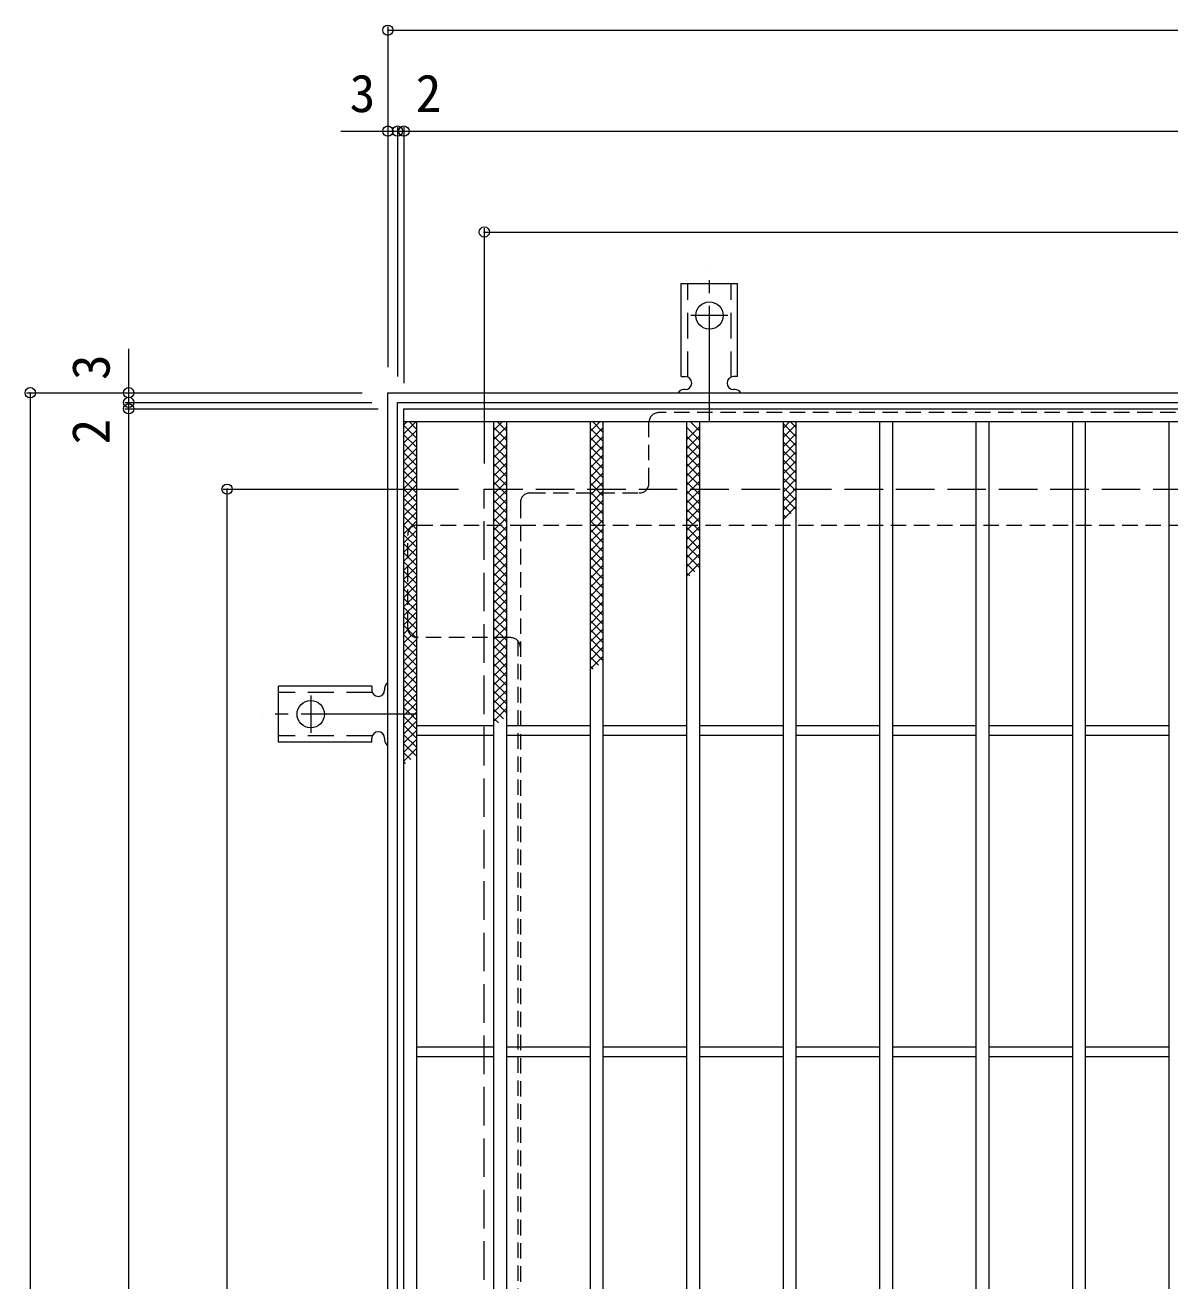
# Model space of a CAD drawing. Units: millimetres at full size, sheet at 1:4; details may follow other scales. Extents: x -925 to 1101, y -781 to 775.
# Drawn here: x -912.5 to -556.5, y 371.8 to 762.5 of the extents above; entities that cross this region are included whole.
import ezdxf
from ezdxf.enums import TextEntityAlignment as Align

# ---------------------------------------------------------------- set-up
doc = ezdxf.new("R2010")
doc.units = ezdxf.units.MM
doc.header["$LTSCALE"] = 4
doc.header["$PDMODE"] = 32
doc.header["$PDSIZE"] = 3.2
for name, pattern in [('CHAIN2', [12, 9, -1, 1, -1]), ('DASHED1', [1.8, 1.2, -0.6]), ('DASHED2', [3, 2, -1]), ('DASHED3', [4, 3, -1])]:
    doc.linetypes.add(name, pattern=pattern)
for name, color, linetype, lineweight in [('A-1_躯体', 3, 'Continuous', 9), ('A-2_仕上', 3, 'Continuous', 9), ('A-4_その他', 7, 'Continuous', 9), ('A-7_ハッチ', 2, 'Continuous', 9), ('A-9_ｸｳﾁｮｳｷ', 6, 'Continuous', 9), ('A-A_ﾊｯﾁ-ﾜｸ', 3, 'Continuous', 9)]:
    doc.layers.add(name, color=color, linetype=linetype, lineweight=lineweight)
doc.styles.add('ＭＳ ゴシック', font='')
doc.styles.get('ＭＳ ゴシック').set_extended_font_data('MS Gothic')

msp = doc.modelspace()

# ---------------------------------------------------------------- linework, layer by layer
at = {"layer": 'A-1_躯体', "color": 2}
for p, q in [((-799.713, 38.162), (-799.713, 648.162)), ((-799.713, 648.162), (-189.713, 648.162)), ((-796.713, 41.162), (-796.713, 645.162)), ((-796.713, 645.162), (-192.713, 645.162))]:
    msp.add_line(p, q, dxfattribs=at)
at = {"layer": 'A-1_躯体', "color": 2, "linetype": 'DASHED3'}
for p, q in [((-769.713, 68.162), (-769.713, 618.161)), ((-769.713, 618.161), (-219.713, 618.161))]:
    msp.add_line(p, q, dxfattribs=at)
at = {"layer": 'A-2_仕上'}
for p, q in [((-794.713, 43.162), (-794.713, 643.162)), ((-794.713, 643.162), (-194.713, 643.162)), ((-794.713, 639.162), (-194.713, 639.162)), ((-790.712, 47.162), (-790.712, 639.162)), ((-766.713, 47.162), (-766.713, 639.162)), ((-762.713, 47.162), (-762.713, 639.162)), ((-736.713, 47.162), (-736.713, 639.162)), ((-732.713, 47.162), (-732.713, 639.162)), ((-706.713, 47.162), (-706.713, 639.162)), ((-702.713, 47.162), (-702.713, 639.162)), ((-676.713, 47.162), (-676.713, 639.162)), ((-672.713, 47.162), (-672.713, 639.162)), ((-646.713, 47.162), (-646.713, 639.162)), ((-642.713, 47.162), (-642.713, 639.162)), ((-616.713, 47.162), (-616.713, 639.162)), ((-612.713, 47.162), (-612.713, 639.162)), ((-586.713, 47.162), (-586.713, 639.162)), ((-582.713, 47.162), (-582.713, 639.162)), ((-556.713, 47.162), (-556.713, 639.162)), ((-790.712, 544.662), (-766.713, 544.662)), ((-762.713, 544.662), (-736.713, 544.662)), ((-732.713, 544.662), (-706.713, 544.662)), ((-702.713, 544.662), (-676.713, 544.662)), ((-672.713, 544.662), (-646.713, 544.662)), ((-642.713, 544.662), (-616.713, 544.662)), ((-612.713, 544.662), (-586.713, 544.662)), ((-582.713, 544.662), (-556.713, 544.662)), ((-790.712, 541.662), (-766.713, 541.662)), ((-762.713, 541.662), (-736.713, 541.662)), ((-732.713, 541.662), (-706.713, 541.662)), ((-702.713, 541.662), (-676.713, 541.662)), ((-672.713, 541.662), (-646.713, 541.662)), ((-642.713, 541.662), (-616.713, 541.662)), ((-612.713, 541.662), (-586.713, 541.662)), ((-582.713, 541.662), (-556.713, 541.662)), ((-790.712, 444.662), (-766.713, 444.662)), ((-790.712, 441.662), (-766.713, 441.662)), ((-762.713, 444.662), (-736.713, 444.662)), ((-762.713, 441.662), (-736.713, 441.662)), ((-732.713, 444.662), (-706.713, 444.662)), ((-732.713, 441.662), (-706.713, 441.662)), ((-702.713, 444.662), (-676.713, 444.662)), ((-702.713, 441.662), (-676.713, 441.662)), ((-672.713, 444.662), (-646.713, 444.662)), ((-672.713, 441.662), (-646.713, 441.662)), ((-642.713, 444.662), (-616.713, 444.662)), ((-642.713, 441.662), (-616.713, 441.662)), ((-612.713, 444.662), (-586.713, 444.662)), ((-612.713, 441.662), (-586.713, 441.662)), ((-582.713, 444.662), (-556.713, 444.662)), ((-582.713, 441.662), (-556.713, 441.662))]:
    msp.add_line(p, q, dxfattribs=at)
at = {"layer": 'A-4_その他'}
for p, q in [((-799.713, 762.139), (-799.713, 656.162)), ((-799.713, 760.939), (-189.713, 760.939)), ((-796.713, 730.751), (-796.713, 653.162)), ((-794.713, 730.751), (-794.713, 651.162)), ((-814.294, 729.551), (-796.713, 729.551)), ((-796.713, 729.551), (-794.713, 729.551)), ((-794.713, 729.551), (-194.713, 729.551)), ((-769.713, 699.362), (-769.713, 626.161)), ((-769.713, 698.162), (-219.713, 698.162)), ((-880.318, 645.162), (-880.318, 661.798)), ((-912.123, 648.162), (-807.713, 648.162)), ((-910.923, 648.162), (-910.923, 38.162)), ((-881.518, 645.162), (-804.713, 645.162)), ((-880.318, 643.162), (-880.318, 645.162)), ((-881.518, 643.162), (-802.713, 643.162)), ((-880.318, 43.162), (-880.318, 643.162)), ((-850.913, 618.161), (-777.713, 618.161)), ((-849.713, 68.162), (-849.713, 618.161))]:
    msp.add_line(p, q, dxfattribs=at)
for p in [(-799.713, 760.939), (-799.713, 729.551), (-796.713, 729.551), (-794.713, 729.551), (-769.713, 698.162), (-910.923, 648.162), (-880.318, 648.162), (-880.318, 645.162), (-880.318, 643.162), (-849.713, 618.161)]:
    msp.add_point(p, dxfattribs=at)
at = {"layer": 'A-7_ハッチ', "linetype": 'DASHED1'}
for p, q in [((-273.914, 641.966), (-715.512, 641.966)), ((-718.512, 619.966), (-718.512, 638.966)), ((-758.513, 613.966), (-758.513, 72.359)), ((-755.513, 616.966), (-721.512, 616.966)), ((-790.516, 606.966), (-758.513, 606.966)), ((-758.513, 606.966), (-230.913, 606.966)), ((-793.516, 574.965), (-793.516, 603.966)), ((-761.513, 571.965), (-790.516, 571.965)), ((-759.313, 571.004), (-759.313, 361.623))]:
    msp.add_line(p, q, dxfattribs=at)
for centre, start, end in [((-715.512, 638.966), 90, 180), ((-721.512, 619.966), 270, 0), ((-755.513, 613.966), 90, 180), ((-790.516, 603.966), 90, 180), ((-790.516, 574.965), 180, 270), ((-761.513, 568.965), 0, 90)]:
    msp.add_arc(centre, 3, start, end, dxfattribs=at)
at = {"layer": 'A-9_ｸｳﾁｮｳｷ'}
for p, q in [((-794.713, 638.2), (-793.751, 639.162)), ((-794.713, 635.372), (-790.922, 639.162)), ((-794.713, 637.923), (-790.713, 633.923)), ((-793.123, 639.162), (-790.713, 636.752)), ((-766.713, 636.486), (-764.037, 639.162)), ((-766.713, 633.658), (-762.713, 637.658)), ((-766.713, 637.322), (-762.713, 633.322)), ((-765.726, 639.162), (-762.713, 636.15)), ((-736.713, 638.99), (-736.542, 639.162)), ((-736.713, 636.162), (-733.713, 639.162)), ((-736.713, 633.334), (-732.713, 637.334)), ((-736.713, 636.998), (-732.713, 632.998)), ((-736.049, 639.162), (-732.713, 635.826)), ((-733.221, 639.162), (-732.713, 638.655)), ((-706.713, 633.658), (-702.713, 637.658)), ((-706.713, 637.322), (-702.713, 633.322)), ((-705.726, 639.162), (-702.713, 636.15)), ((-702.897, 639.162), (-702.713, 638.979)), ((-676.713, 637.129), (-674.68, 639.162)), ((-676.713, 638.475), (-672.713, 634.475)), ((-676.713, 634.301), (-672.713, 638.301)), ((-674.572, 639.162), (-672.713, 637.303)), ((-794.713, 632.544), (-790.713, 636.544)), ((-794.713, 635.095), (-790.713, 631.094)), ((-794.713, 629.715), (-790.713, 633.715)), ((-766.713, 630.83), (-762.713, 634.829)), ((-766.713, 634.493), (-762.713, 630.494)), ((-736.713, 630.505), (-732.713, 634.505)), ((-736.713, 634.169), (-732.713, 630.169)), ((-706.713, 630.83), (-702.713, 634.829)), ((-706.713, 634.493), (-702.713, 630.494)), ((-676.713, 635.646), (-672.713, 631.647)), ((-676.713, 631.472), (-672.713, 635.472)), ((-794.713, 632.267), (-790.713, 628.266)), ((-794.713, 626.887), (-790.713, 630.886)), ((-794.713, 629.438), (-790.713, 625.438)), ((-766.713, 628.001), (-762.713, 632.001)), ((-766.713, 631.665), (-762.713, 627.665)), ((-766.713, 625.172), (-762.713, 629.173)), ((-736.713, 627.676), (-732.713, 631.677)), ((-736.713, 631.341), (-732.713, 627.341)), ((-706.713, 628.001), (-702.713, 632.001)), ((-706.713, 631.665), (-702.713, 627.665)), ((-706.713, 625.172), (-702.713, 629.173)), ((-676.713, 632.817), (-672.713, 628.819)), ((-676.713, 628.644), (-672.713, 632.644)), ((-676.713, 629.99), (-672.713, 625.989)), ((-676.713, 625.816), (-672.713, 629.815)), ((-794.713, 624.058), (-790.713, 628.058)), ((-794.713, 626.609), (-790.713, 622.61)), ((-794.713, 621.23), (-790.713, 625.23)), ((-766.713, 628.837), (-762.713, 624.837)), ((-766.713, 622.344), (-762.713, 626.344)), ((-766.713, 626.008), (-762.713, 622.008)), ((-736.713, 624.848), (-732.713, 628.849)), ((-736.713, 628.512), (-732.713, 624.512)), ((-736.713, 622.02), (-732.713, 626.02)), ((-736.713, 625.684), (-732.713, 621.684)), ((-706.713, 628.837), (-702.713, 624.837)), ((-706.713, 622.344), (-702.713, 626.344)), ((-706.713, 626.008), (-702.713, 622.008)), ((-676.713, 627.161), (-672.713, 623.161)), ((-676.713, 622.987), (-672.713, 626.987)), ((-794.713, 623.781), (-790.713, 619.781)), ((-794.713, 618.401), (-790.713, 622.401)), ((-766.713, 619.516), (-762.713, 623.516)), ((-766.713, 623.18), (-762.713, 619.18)), ((-736.713, 619.192), (-732.713, 623.191)), ((-736.713, 622.856), (-732.713, 618.856)), ((-706.713, 619.516), (-702.713, 623.516)), ((-706.713, 623.18), (-702.713, 619.18)), ((-676.713, 624.333), (-672.713, 620.333)), ((-676.713, 620.158), (-672.713, 624.159)), ((-676.713, 621.504), (-672.713, 617.504)), ((-676.713, 617.33), (-672.713, 621.331)), ((-794.713, 620.953), (-790.713, 616.953)), ((-794.713, 615.573), (-790.713, 619.573)), ((-794.713, 618.124), (-790.713, 614.125)), ((-766.713, 616.687), (-762.713, 620.687)), ((-766.713, 620.352), (-762.713, 616.352)), ((-766.713, 613.859), (-762.713, 617.859)), ((-766.713, 617.523), (-762.713, 613.523)), ((-736.713, 616.363), (-732.713, 620.363)), ((-736.713, 620.027), (-732.713, 616.027)), ((-736.713, 613.535), (-732.713, 617.535)), ((-706.713, 616.687), (-702.713, 620.687)), ((-706.713, 620.352), (-702.713, 616.352)), ((-706.713, 613.859), (-702.713, 617.859)), ((-706.713, 617.523), (-702.713, 613.523)), ((-676.713, 618.676), (-672.713, 614.675)), ((-676.713, 614.502), (-672.713, 618.501)), ((-794.713, 612.744), (-790.713, 616.745)), ((-794.713, 615.296), (-790.713, 611.296)), ((-794.713, 609.916), (-790.713, 613.916)), ((-766.713, 611.031), (-762.713, 615.03)), ((-766.713, 614.695), (-762.713, 610.695)), ((-736.713, 617.199), (-732.713, 613.199)), ((-736.713, 610.706), (-732.713, 614.706)), ((-736.713, 614.37), (-732.713, 610.371)), ((-706.713, 611.031), (-702.713, 615.03)), ((-706.713, 614.695), (-702.713, 610.695)), ((-676.713, 615.847), (-672.713, 611.847)), ((-676.713, 611.673), (-672.713, 615.673)), ((-794.713, 612.468), (-790.713, 608.467)), ((-794.713, 607.088), (-790.713, 611.087)), ((-794.713, 609.639), (-790.713, 605.639)), ((-766.713, 608.202), (-762.713, 612.202)), ((-766.713, 611.866), (-762.713, 607.866)), ((-736.713, 607.877), (-732.713, 611.878)), ((-736.713, 611.542), (-732.713, 607.542)), ((-706.713, 608.202), (-702.713, 612.202)), ((-706.713, 611.866), (-702.713, 607.866)), ((-676.713, 613.019), (-674.257, 610.563)), ((-676.713, 608.845), (-672.713, 612.845)), ((-676.713, 610.19), (-675.845, 609.322)), ((-794.713, 604.259), (-790.713, 608.259)), ((-794.713, 606.811), (-790.713, 602.811)), ((-766.713, 605.374), (-762.713, 609.374)), ((-766.713, 609.038), (-762.713, 605.038)), ((-766.713, 602.545), (-762.713, 606.545)), ((-766.713, 606.209), (-762.713, 602.21)), ((-736.713, 604.658), (-732.713, 608.658)), ((-736.713, 608.322), (-732.713, 604.322)), ((-736.713, 601.829), (-732.713, 605.829)), ((-706.713, 605.374), (-702.713, 609.374)), ((-706.713, 609.038), (-702.713, 605.038)), ((-706.713, 602.545), (-702.713, 606.545)), ((-706.713, 606.209), (-702.713, 602.21)), ((-794.713, 601.431), (-790.713, 605.431)), ((-794.713, 603.982), (-790.713, 599.982)), ((-794.713, 598.603), (-790.713, 602.602)), ((-766.713, 599.717), (-762.713, 603.717)), ((-766.713, 603.381), (-762.713, 599.381)), ((-736.713, 605.493), (-732.713, 601.494)), ((-736.713, 599.001), (-732.713, 603.001)), ((-736.713, 602.665), (-732.713, 598.665)), ((-706.713, 599.717), (-702.713, 603.717)), ((-706.713, 603.381), (-702.713, 599.381)), ((-794.713, 601.154), (-790.713, 597.154)), ((-794.713, 595.774), (-790.713, 599.774)), ((-794.713, 598.325), (-790.713, 594.326)), ((-766.713, 596.888), (-762.713, 600.889)), ((-766.713, 600.553), (-762.713, 596.553)), ((-766.713, 594.06), (-762.713, 598.06)), ((-736.713, 596.172), (-732.713, 600.173)), ((-736.713, 599.837), (-732.713, 595.836)), ((-706.713, 596.888), (-702.713, 600.889)), ((-706.713, 600.553), (-702.713, 596.553)), ((-706.713, 594.06), (-702.713, 598.06)), ((-794.713, 592.945), (-790.713, 596.946)), ((-794.713, 595.497), (-790.713, 591.497)), ((-794.713, 590.117), (-790.713, 594.117)), ((-766.713, 597.724), (-762.713, 593.724)), ((-766.713, 591.232), (-762.713, 595.232)), ((-766.713, 594.896), (-762.713, 590.896)), ((-736.713, 593.344), (-732.713, 597.344)), ((-736.713, 597.008), (-732.713, 593.008)), ((-736.713, 590.515), (-732.713, 594.515)), ((-736.713, 594.179), (-732.713, 590.179)), ((-706.713, 597.724), (-702.713, 593.724)), ((-706.713, 591.232), (-702.713, 595.232)), ((-706.713, 594.896), (-704.25, 592.432)), ((-794.713, 592.669), (-790.713, 588.668)), ((-794.713, 587.289), (-790.713, 591.288)), ((-766.713, 588.403), (-762.713, 592.403)), ((-766.713, 592.067), (-762.713, 588.067)), ((-736.713, 587.687), (-732.713, 591.687)), ((-736.713, 591.351), (-732.713, 587.351)), ((-706.713, 592.067), (-705.838, 591.192)), ((-794.713, 589.84), (-790.713, 585.84)), ((-794.713, 584.46), (-790.713, 588.46)), ((-794.713, 587.011), (-790.713, 583.012)), ((-766.713, 585.575), (-762.713, 589.575)), ((-766.713, 589.239), (-762.713, 585.239)), ((-766.713, 582.746), (-762.713, 586.746)), ((-766.713, 586.41), (-762.713, 582.41)), ((-736.713, 584.859), (-732.713, 588.859)), ((-736.713, 588.523), (-732.713, 584.523)), ((-794.713, 581.632), (-790.713, 585.632)), ((-794.713, 584.183), (-790.713, 580.183)), ((-794.713, 578.803), (-790.713, 582.803)), ((-766.713, 579.918), (-762.713, 583.918)), ((-766.713, 583.582), (-762.713, 579.582)), ((-736.713, 582.03), (-732.713, 586.03)), ((-736.713, 585.695), (-732.713, 581.695)), ((-736.713, 579.202), (-732.713, 583.202)), ((-736.713, 582.866), (-732.713, 578.866)), ((-794.713, 581.355), (-790.713, 577.355)), ((-794.713, 575.975), (-790.713, 579.975)), ((-794.713, 578.526), (-790.713, 574.527)), ((-766.713, 577.089), (-762.713, 581.09)), ((-766.713, 580.754), (-762.713, 576.753)), ((-766.713, 574.261), (-762.713, 578.261)), ((-736.713, 576.373), (-732.713, 580.374)), ((-736.713, 580.038), (-732.713, 576.037)), ((-794.713, 573.146), (-790.713, 577.147)), ((-794.713, 575.698), (-790.713, 571.698)), ((-766.713, 577.925), (-762.713, 573.925)), ((-766.713, 571.433), (-762.713, 575.432)), ((-766.713, 575.096), (-762.713, 571.097)), ((-736.713, 573.545), (-732.713, 577.545)), ((-736.713, 577.209), (-732.713, 573.209)), ((-736.713, 570.717), (-732.713, 574.716)), ((-736.713, 574.38), (-732.713, 570.381)), ((-794.713, 570.318), (-790.713, 574.318)), ((-794.713, 572.87), (-790.713, 568.869)), ((-794.713, 567.49), (-790.713, 571.489)), ((-766.713, 568.604), (-762.713, 572.604)), ((-766.713, 572.268), (-762.713, 568.268)), ((-736.713, 567.888), (-732.713, 571.888)), ((-736.713, 571.552), (-732.713, 567.552)), ((-794.713, 570.041), (-790.713, 566.041)), ((-794.713, 564.661), (-790.713, 568.661)), ((-794.713, 567.213), (-790.713, 563.213)), ((-766.713, 565.776), (-762.713, 569.776)), ((-766.713, 569.44), (-762.713, 565.44)), ((-766.713, 562.947), (-762.713, 566.947)), ((-766.713, 566.611), (-762.713, 562.612)), ((-736.713, 565.06), (-732.713, 569.06)), ((-736.713, 568.724), (-732.713, 564.724)), ((-794.713, 561.833), (-790.713, 565.833)), ((-794.713, 564.384), (-790.713, 560.384)), ((-794.713, 559.005), (-790.713, 563.005)), ((-766.713, 560.119), (-762.713, 564.119)), ((-766.713, 563.783), (-762.713, 559.784)), ((-736.713, 562.232), (-732.713, 566.231)), ((-736.713, 565.896), (-734.249, 563.432)), ((-736.713, 563.067), (-735.837, 562.191)), ((-794.713, 561.556), (-790.713, 557.556)), ((-794.713, 556.176), (-790.713, 560.176)), ((-794.713, 558.727), (-790.713, 554.728)), ((-766.713, 557.29), (-762.713, 561.291)), ((-766.713, 560.955), (-762.713, 556.954)), ((-794.713, 553.347), (-790.713, 557.348)), ((-794.713, 555.899), (-790.713, 551.899)), ((-766.713, 554.462), (-762.713, 558.462)), ((-766.713, 558.127), (-762.713, 554.126)), ((-766.713, 551.634), (-762.713, 555.634)), ((-766.713, 555.297), (-762.713, 551.298)), ((-794.713, 550.519), (-790.713, 554.519)), ((-794.713, 553.071), (-790.713, 549.071)), ((-794.713, 547.691), (-790.713, 551.691)), ((-766.713, 548.805), (-762.713, 552.805)), ((-766.713, 552.469), (-762.713, 548.469)), ((-794.713, 550.242), (-790.713, 546.242)), ((-794.713, 544.862), (-790.713, 548.862)), ((-794.713, 547.414), (-790.713, 543.414)), ((-766.713, 545.977), (-762.713, 549.977)), ((-766.713, 549.641), (-763.729, 546.657)), ((-794.713, 542.034), (-790.713, 546.034)), ((-794.713, 544.586), (-790.713, 540.585)), ((-794.713, 539.206), (-790.713, 543.206)), ((-766.713, 546.813), (-765.317, 545.416)), ((-794.713, 541.757), (-790.713, 537.757)), ((-794.713, 536.377), (-790.713, 540.377)), ((-794.713, 538.928), (-791.023, 535.239)), ((-794.713, 533.548), (-790.713, 537.549)), ((-794.713, 536.1), (-792.611, 533.998)), ((-794.713, 533.272), (-794.199, 532.758))]:
    msp.add_line(p, q, dxfattribs=at)
at = {"layer": 'A-A_ﾊｯﾁ-ﾜｸ', "color": 7, "linetype": 'CHAIN2'}
for p, q in [((-699.712, 639.161), (-699.712, 687.162)), ((-693.936, 672.162), (-705.488, 672.162)), ((-823.713, 553.938), (-823.713, 542.386)), ((-790.712, 548.162), (-838.713, 548.162))]:
    msp.add_line(p, q, dxfattribs=at)
at = {"layer": 'A-A_ﾊｯﾁ-ﾜｸ'}
for p, q in [((-708.462, 653.162), (-708.462, 682.162)), ((-708.462, 682.162), (-690.962, 682.162)), ((-690.962, 653.162), (-690.962, 682.162)), ((-708.462, 653.162), (-707.212, 653.162)), ((-690.962, 653.162), (-692.212, 653.162)), ((-707.208, 649.162), (-707.721, 649.162)), ((-691.713, 649.162), (-692.212, 649.162)), ((-804.713, 556.912), (-833.713, 556.912)), ((-833.713, 539.412), (-833.713, 556.912)), ((-804.713, 556.912), (-804.713, 555.662)), ((-800.713, 556.162), (-800.713, 555.662)), ((-804.713, 539.412), (-833.713, 539.412)), ((-804.713, 539.412), (-804.713, 540.662)), ((-800.713, 540.667), (-800.713, 540.154))]:
    msp.add_line(p, q, dxfattribs=at)
at = {"layer": 'A-A_ﾊｯﾁ-ﾜｸ', "linetype": 'DASHED2'}
for p, q in [((-706.462, 653.016), (-706.462, 682.162)), ((-692.962, 653.016), (-692.962, 682.162)), ((-804.567, 554.912), (-833.713, 554.912)), ((-804.567, 541.412), (-833.713, 541.412))]:
    msp.add_line(p, q, dxfattribs=at)
at = {"layer": 'A-A_ﾊｯﾁ-ﾜｸ'}
for centre in [(-699.712, 672.162), (-823.713, 548.162)]:
    msp.add_circle(centre, 4.25, dxfattribs=at)
for centre, start, end in [((-707.212, 651.162), 270.13329, 90), ((-692.212, 651.162), 90, 270), ((-707.713, 647.162), 90.24162, 150.00072), ((-691.713, 647.162), 29.99951, 89.72403), ((-802.713, 555.662), 180, 0), ((-798.713, 556.162), 119.99951, 179.72403), ((-802.713, 540.662), 0.13329, 180), ((-798.713, 540.162), 180.24162, 240.00072)]:
    msp.add_arc(centre, 2, start, end, dxfattribs=at)

# ---------------------------------------------------------------- texts
at = {"layer": 'A-4_その他', "color": 2, "style": 'ＭＳ ゴシック'}
for s, p in [('3', (-811.593, 731.951)), ('2', (-791.071, 731.951))]:
    msp.add_text(s, height=11.73, dxfattribs=at).set_placement(p, align=Align.BOTTOM_LEFT)
for s, p in [('3', (-882.718, 652.11)), ('2', (-882.718, 632.067))]:
    msp.add_text(s, height=11.73, rotation=90, dxfattribs=at).set_placement(p, align=Align.BOTTOM_LEFT)

doc.saveas('drawing.dxf')
